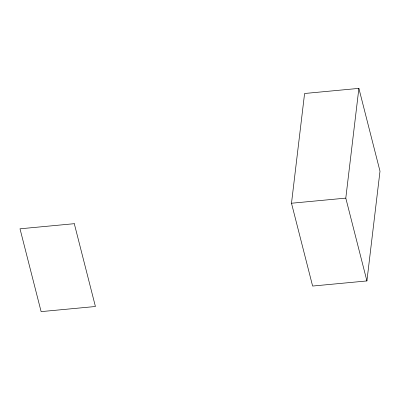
<?xml version="1.0" encoding="UTF-8"?>
<svg xmlns="http://www.w3.org/2000/svg" width="400" height="400" viewBox="0 0 400 400"><rect width="100%" height="100%" fill="white"/><g stroke="black" fill="none" stroke-linecap="round" stroke-linejoin="round"><path stroke-width="0.6" d="M291.495 203.235L304.585 93.495L358.88 88.38L380 171.195L366.915 280.94L312.615 286.05L291.495 203.235L345.795 198.125L358.88 88.38M345.795 198.125L366.915 280.94M74.3 223.69L20 228.805L41.12 311.62L95.415 306.505L74.3 223.69"/></g></svg>
